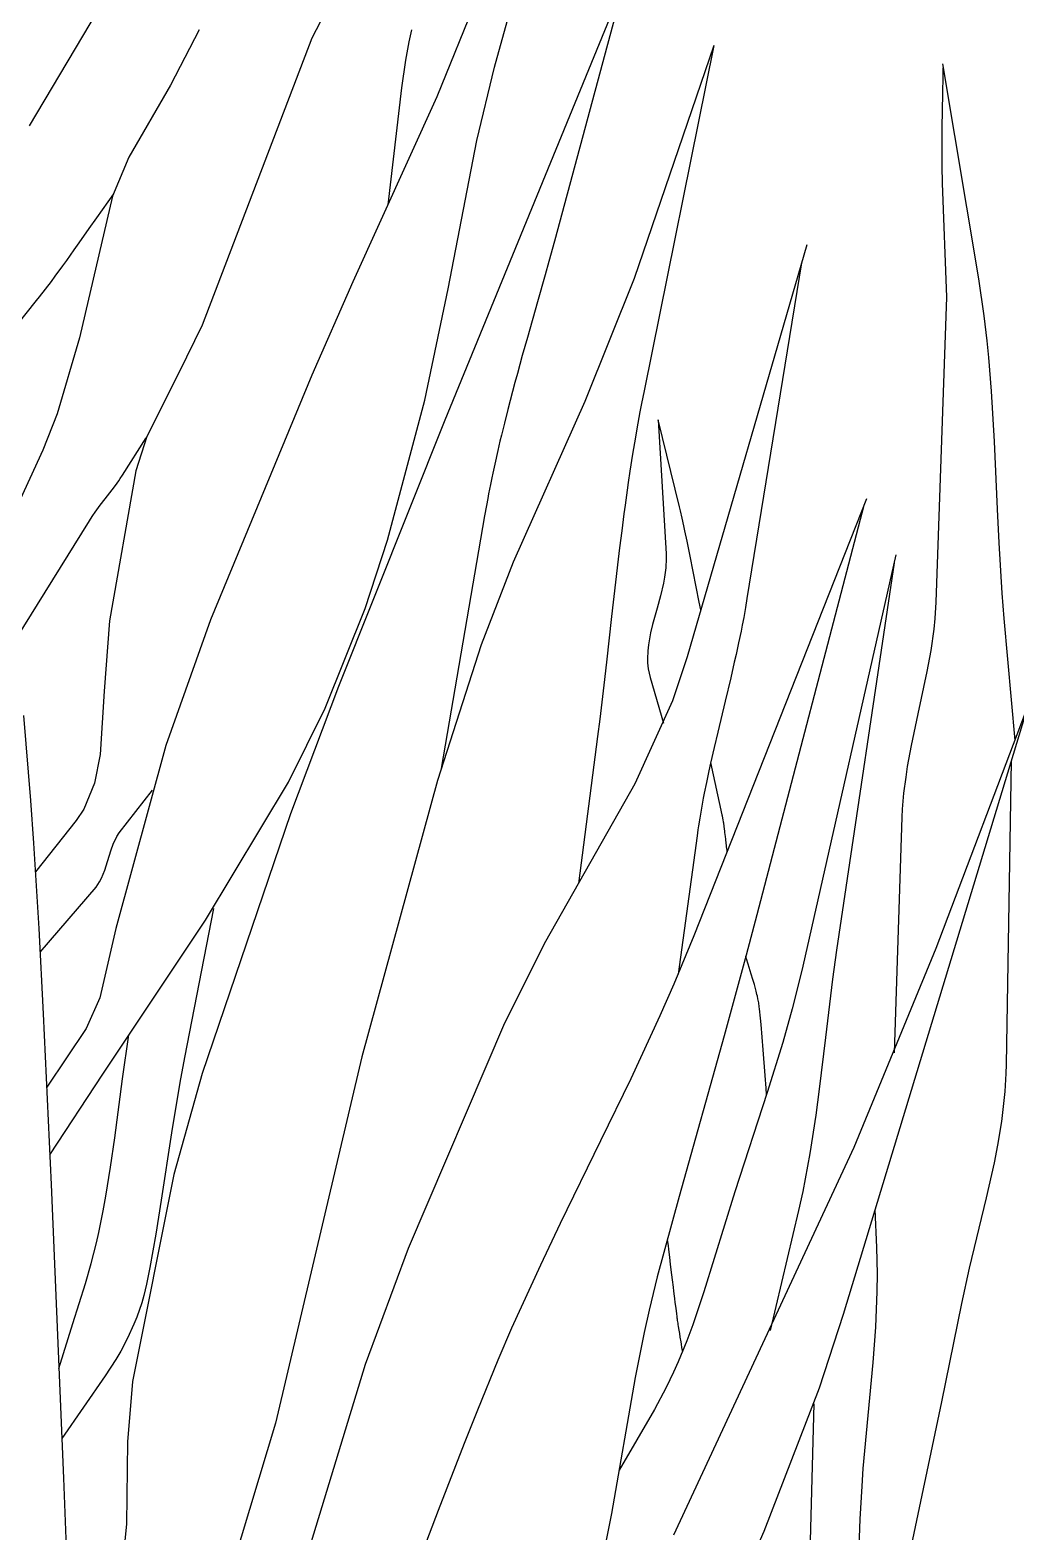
# Model space of a CAD drawing. Header units: millimetres. Extents: x 237 to 339, y 16 to 52.
# Drawn here: x 264.849 to 265.197, y 44.119 to 44.651 of the extents above; entities that cross this region are included whole.
import ezdxf

# ---------------------------------------------------------------- set-up
doc = ezdxf.new("R2010")
doc.units = ezdxf.units.MM
doc.header["$LTSCALE"] = 0.6
doc.header["$MEASUREMENT"] = 0
doc.layers.add('VEGETAÇAO', color=76, linetype='Continuous')

msp = doc.modelspace()

# ---------------------------------------------------------------- linework, layer by layer
at = {"layer": 'VEGETAÇAO', "color": 76, "lineweight": -3}
for p, q in [((265.01301, 44.63792), (265.03534, 44.71895)), ((264.84849, 44.61715), (264.8861, 44.6805)), ((265.01301, 44.6777), (264.99254, 44.62744)), ((265.05884, 44.66768), (264.99538, 44.51298)), ((265.05884, 44.66768), (265.03416, 44.57633)), ((264.95432, 44.6598), (264.94838, 44.64823)), ((264.90843, 44.65118), (264.8983, 44.63154)), ((264.94838, 44.64823), (264.9096, 44.54657)), ((264.98359, 44.6512), (264.9827, 44.6469)), ((264.9827, 44.6469), (264.98151, 44.64041)), ((265.09057, 44.64558), (265.06237, 44.56308)), ((265.09057, 44.64558), (265.06589, 44.5233)), ((264.98151, 44.64041), (264.98011, 44.63055)), ((265.00678, 44.61202), (265.01301, 44.63792)), ((265.17152, 44.63916), (265.18427, 44.56303)), ((265.17174, 44.6347), (265.17176, 44.63773)), ((265.17164, 44.62865), (265.17174, 44.6347)), ((264.8983, 44.63154), (264.8836, 44.60605)), ((264.99254, 44.62744), (264.96284, 44.56192)), ((264.98011, 44.63055), (264.97527, 44.58919)), ((265.17141, 44.61654), (265.17164, 44.62865)), ((265.17136, 44.6125), (265.17141, 44.61654)), ((264.99655, 44.5594), (265.00678, 44.61202)), ((265.17134, 44.61048), (265.17136, 44.6125)), ((264.8836, 44.60605), (264.87787, 44.59225)), ((265.17134, 44.60645), (265.17134, 44.61048)), ((265.17135, 44.60443), (265.17134, 44.60645)), ((265.1714, 44.6014), (265.17135, 44.60443)), ((265.17147, 44.59838), (265.1714, 44.6014)), ((265.17152, 44.59687), (265.17147, 44.59838)), ((265.17302, 44.55655), (265.17152, 44.59687)), ((264.87787, 44.59225), (264.86612, 44.54215)), ((264.87612, 44.59024), (264.87213, 44.58459)), ((264.87814, 44.59305), (264.87612, 44.59024)), ((264.87213, 44.58459), (264.86948, 44.5808)), ((264.86948, 44.5808), (264.86595, 44.57575)), ((264.86595, 44.57575), (264.86418, 44.57323)), ((265.03416, 44.57633), (265.03221, 44.56918)), ((265.12347, 44.57501), (265.08117, 44.42915)), ((264.86151, 44.56947), (264.86016, 44.5676)), ((264.86418, 44.57323), (264.86151, 44.56947)), ((265.03221, 44.56918), (265.03088, 44.56442)), ((265.12161, 44.56861), (265.10232, 44.44978)), ((264.85745, 44.56389), (264.85608, 44.56205)), ((264.86016, 44.5676), (264.85745, 44.56389)), ((265.03088, 44.56442), (265.0282, 44.5549)), ((265.06237, 44.56308), (265.04498, 44.51951)), ((265.18427, 44.56303), (265.18619, 44.54984)), ((264.85401, 44.55931), (264.85191, 44.55661)), ((264.85608, 44.56205), (264.85401, 44.55931)), ((264.96284, 44.56192), (264.94838, 44.52889)), ((264.98833, 44.52005), (264.99655, 44.5594)), ((264.85084, 44.55527), (264.83046, 44.52977)), ((264.85191, 44.55661), (264.85084, 44.55527)), ((265.0282, 44.5549), (265.02461, 44.54221)), ((265.16928, 44.44847), (265.17302, 44.55655)), ((265.18619, 44.54984), (265.18721, 44.541)), ((264.86612, 44.54215), (264.85819, 44.51523)), ((264.9096, 44.54657), (264.90124, 44.52967)), ((265.02461, 44.54221), (265.02283, 44.53586)), ((265.18721, 44.541), (265.18779, 44.53509)), ((265.02283, 44.53586), (265.02108, 44.52949)), ((265.18779, 44.53509), (265.18874, 44.52322)), ((264.90124, 44.52967), (264.88991, 44.50722)), ((264.94838, 44.52889), (264.91255, 44.44229)), ((265.02022, 44.52631), (265.01853, 44.51993)), ((265.02108, 44.52949), (265.02022, 44.52631)), ((265.06589, 44.5233), (265.06501, 44.51884)), ((265.18874, 44.52322), (265.18979, 44.50535)), ((264.85819, 44.51523), (264.85319, 44.50237)), ((264.97516, 44.47043), (264.98833, 44.52005)), ((265.0177, 44.51673), (265.01649, 44.51192)), ((265.01853, 44.51993), (265.0177, 44.51673)), ((265.04498, 44.51951), (265.0196, 44.46271)), ((265.06445, 44.51586), (265.06408, 44.51387)), ((265.06501, 44.51884), (265.06445, 44.51586)), ((264.99538, 44.51298), (264.95778, 44.41869)), ((265.01649, 44.51192), (265.01544, 44.50764)), ((265.06337, 44.50989), (265.06285, 44.5069)), ((265.06408, 44.51387), (265.06337, 44.50989)), ((265.07088, 44.51303), (265.07371, 44.46565)), ((265.07844, 44.48223), (265.07088, 44.51303)), ((264.8814, 44.49353), (264.8897, 44.50668)), ((264.88991, 44.50722), (264.8861, 44.49501)), ((265.01493, 44.5055), (265.01418, 44.50227)), ((265.01544, 44.50764), (265.01493, 44.5055)), ((265.06252, 44.5049), (265.06187, 44.50091)), ((265.06285, 44.5069), (265.06252, 44.5049)), ((265.18979, 44.50535), (265.19088, 44.48146)), ((264.85319, 44.50237), (264.83941, 44.47225)), ((265.01418, 44.50227), (265.01309, 44.49743)), ((265.06187, 44.50091), (265.06093, 44.4949)), ((264.8861, 44.49501), (264.8767, 44.44197)), ((265.01239, 44.49419), (265.01205, 44.49256)), ((265.01309, 44.49743), (265.01239, 44.49419)), ((265.06093, 44.4949), (265.06033, 44.49089)), ((264.87769, 44.48827), (264.87887, 44.48985)), ((264.87887, 44.48985), (264.88002, 44.49146)), ((264.88002, 44.49146), (264.88058, 44.49228)), ((264.88058, 44.49228), (264.8814, 44.49353)), ((265.01155, 44.49013), (265.01091, 44.48687)), ((265.01205, 44.49256), (265.01155, 44.49013)), ((265.06033, 44.49089), (265.05995, 44.48821)), ((264.87348, 44.48282), (264.87528, 44.48516)), ((264.87528, 44.48516), (264.87769, 44.48827)), ((265.01059, 44.48524), (265.01014, 44.48278)), ((265.01091, 44.48687), (265.01059, 44.48524)), ((265.05995, 44.48821), (265.0592, 44.48285)), ((265.14462, 44.48514), (265.08352, 44.33044)), ((264.86965, 44.47733), (264.87005, 44.47796)), ((264.87005, 44.47796), (264.87087, 44.47921)), ((264.87087, 44.47921), (264.87172, 44.48044)), ((264.87172, 44.48044), (264.8723, 44.48124)), ((264.8723, 44.48124), (264.87348, 44.48282)), ((265.00949, 44.47909), (264.99412, 44.38962)), ((265.01014, 44.48278), (265.00949, 44.47909)), ((265.05879, 44.47983), (265.05801, 44.47378)), ((265.0592, 44.48285), (265.05879, 44.47983)), ((265.07876, 44.4809), (265.07844, 44.48223)), ((265.07939, 44.47823), (265.07876, 44.4809)), ((265.07999, 44.47555), (265.07939, 44.47823)), ((265.14366, 44.48269), (265.10584, 44.3378)), ((265.19088, 44.48146), (265.19145, 44.46952)), ((264.84373, 44.43549), (264.86965, 44.47733)), ((265.05801, 44.47378), (265.05725, 44.46773)), ((265.08038, 44.47376), (265.07999, 44.47555)), ((265.08114, 44.47017), (265.08038, 44.47376)), ((264.96727, 44.44623), (264.97516, 44.47043)), ((265.05725, 44.46773), (265.05676, 44.46369)), ((265.08224, 44.46477), (265.08114, 44.47017)), ((265.19145, 44.46952), (265.19254, 44.45165)), ((265.0196, 44.46271), (265.00831, 44.43342)), ((265.05676, 44.46369), (265.0558, 44.4556)), ((265.07376, 44.46401), (265.07362, 44.46072)), ((265.07371, 44.46565), (265.07376, 44.46401)), ((265.08437, 44.45394), (265.08224, 44.46477)), ((265.15503, 44.4653), (265.12205, 44.31963)), ((265.15439, 44.46244), (265.13404, 44.32527)), ((265.07319, 44.45742), (265.07277, 44.45522)), ((265.07362, 44.46072), (265.07319, 44.45742)), ((265.0558, 44.4556), (265.05442, 44.44346)), ((265.07277, 44.45522), (265.07173, 44.45082)), ((265.08545, 44.44854), (265.08437, 44.45394)), ((265.19254, 44.45165), (265.19326, 44.44274)), ((264.95308, 44.41103), (264.96727, 44.44623)), ((265.07053, 44.44643), (265.06893, 44.4406)), ((265.07173, 44.45082), (265.07053, 44.44643)), ((265.08601, 44.44584), (265.08545, 44.44854)), ((265.10179, 44.44663), (265.10142, 44.44454)), ((265.10232, 44.44978), (265.10179, 44.44663)), ((265.16893, 44.44275), (265.16928, 44.44847)), ((264.8767, 44.44197), (264.87485, 44.41699)), ((264.91255, 44.44229), (264.89667, 44.39777)), ((265.05442, 44.44346), (265.05259, 44.42727)), ((265.06893, 44.4406), (265.06824, 44.43771)), ((265.10116, 44.44315), (265.10063, 44.44037)), ((265.10142, 44.44454), (265.10116, 44.44315)), ((265.16855, 44.43896), (265.16893, 44.44275)), ((265.19326, 44.44274), (265.19712, 44.3995)), ((265.06824, 44.43771), (265.06746, 44.4334)), ((265.10022, 44.43828), (265.09936, 44.43413)), ((265.10063, 44.44037), (265.10022, 44.43828)), ((265.1675, 44.43142), (265.16855, 44.43896)), ((265.00831, 44.43342), (264.99284, 44.38541)), ((265.06722, 44.43126), (265.06711, 44.42843)), ((265.06746, 44.4334), (265.06722, 44.43126)), ((265.09846, 44.42999), (265.09784, 44.42724)), ((265.09936, 44.43413), (265.09846, 44.42999)), ((265.16614, 44.42393), (265.1675, 44.43142)), ((265.05259, 44.42727), (265.05166, 44.41918)), ((265.06711, 44.42843), (265.06716, 44.42703)), ((265.06716, 44.42703), (265.06737, 44.42494)), ((265.06737, 44.42494), (265.06804, 44.42183)), ((265.08117, 44.42915), (265.07594, 44.41357)), ((265.09784, 44.42724), (265.09657, 44.42174)), ((265.06804, 44.42183), (265.07277, 44.40568)), ((265.09657, 44.42174), (265.09461, 44.4135)), ((265.16295, 44.40902), (265.16614, 44.42393)), ((264.87485, 44.41699), (264.8735, 44.39463)), ((264.95778, 44.41869), (264.9408, 44.37362)), ((265.05166, 44.41918), (265.0507, 44.4111)), ((264.94009, 44.38483), (264.95308, 44.41103)), ((265.0507, 44.4111), (265.0502, 44.40706)), ((265.07594, 44.41357), (265.06259, 44.38418)), ((265.09461, 44.4135), (265.09198, 44.40253)), ((265.20175, 44.41174), (265.1364, 44.19637)), ((265.16056, 44.39783), (265.16295, 44.40902)), ((265.1693, 44.32602), (265.2022, 44.41294)), ((265.0502, 44.40706), (265.04944, 44.40101)), ((265.04944, 44.40101), (265.04272, 44.34888)), ((265.09198, 44.40253), (265.09069, 44.39704)), ((264.8735, 44.39463), (264.87142, 44.38439)), ((264.89667, 44.39777), (264.87905, 44.33294)), ((265.09069, 44.39704), (265.08944, 44.39153)), ((265.15918, 44.39034), (265.16056, 44.39783)), ((265.08884, 44.38878), (265.08797, 44.38463)), ((265.08944, 44.39153), (265.08884, 44.38878)), ((265.09355, 44.37327), (265.0895, 44.39178)), ((265.1586, 44.38658), (265.15918, 44.39034)), ((265.19585, 44.39231), (265.19401, 44.28486)), ((264.87142, 44.38439), (264.86765, 44.37527)), ((264.91077, 44.33589), (264.94009, 44.38483)), ((264.99284, 44.38541), (264.96601, 44.28756)), ((265.06259, 44.38418), (265.03099, 44.32835)), ((265.08797, 44.38463), (265.08723, 44.38094)), ((265.15788, 44.38092), (265.1586, 44.38658)), ((264.88022, 44.36683), (264.89195, 44.38202)), ((265.08688, 44.37908), (265.08636, 44.3763)), ((265.08723, 44.38094), (265.08688, 44.37908)), ((265.15741, 44.37522), (265.15788, 44.38092)), ((264.86765, 44.37527), (264.86495, 44.37125)), ((264.9408, 44.37362), (264.9096, 44.28167)), ((265.08565, 44.37211), (265.0852, 44.36931)), ((265.08588, 44.37351), (265.08565, 44.37211)), ((265.08636, 44.3763), (265.08588, 44.37351)), ((265.09358, 44.37311), (265.09355, 44.37327)), ((265.09365, 44.3728), (265.09358, 44.37311)), ((265.09371, 44.37248), (265.09365, 44.3728)), ((265.09376, 44.37227), (265.09371, 44.37248)), ((265.09384, 44.37185), (265.09376, 44.37227)), ((265.09389, 44.37154), (265.09384, 44.37185)), ((265.09393, 44.37133), (265.09389, 44.37154)), ((265.15457, 44.28895), (265.15728, 44.37235)), ((265.15728, 44.37235), (265.15741, 44.37522)), ((264.86495, 44.37125), (264.85052, 44.35307)), ((264.87939, 44.36561), (264.88022, 44.36683)), ((265.08499, 44.36791), (265.08469, 44.3658)), ((265.0852, 44.36931), (265.08499, 44.36791)), ((265.094, 44.3709), (265.09393, 44.37133)), ((265.09404, 44.37069), (265.094, 44.3709)), ((265.0941, 44.37027), (265.09404, 44.37069)), ((265.09417, 44.36984), (265.0941, 44.37027)), ((265.09421, 44.36956), (265.09417, 44.36984)), ((265.09429, 44.36899), (265.09421, 44.36956)), ((265.09437, 44.36835), (265.09429, 44.36899)), ((265.09443, 44.36792), (265.09437, 44.36835)), ((265.09446, 44.36764), (265.09443, 44.36792)), ((265.09453, 44.36707), (265.09446, 44.36764)), ((265.09463, 44.36621), (265.09453, 44.36707)), ((265.0947, 44.36564), (265.09463, 44.36621)), ((264.87607, 44.35676), (264.87732, 44.3609)), ((264.87732, 44.3609), (264.87805, 44.36288)), ((264.87805, 44.36288), (264.87939, 44.36561)), ((265.08469, 44.3658), (265.07797, 44.31688)), ((265.09482, 44.36449), (265.0947, 44.36564)), ((265.09496, 44.3632), (265.09482, 44.36449)), ((265.09506, 44.36235), (265.09496, 44.3632)), ((265.09511, 44.36192), (265.09506, 44.36235)), ((265.09519, 44.36128), (265.09511, 44.36192)), ((265.09528, 44.36063), (265.09519, 44.36128)), ((264.87512, 44.35368), (264.87607, 44.35676)), ((265.09532, 44.36031), (265.09528, 44.36063)), ((264.87326, 44.34946), (264.87396, 44.35079)), ((264.87396, 44.35079), (264.87512, 44.35368)), ((264.8522, 44.32459), (264.872, 44.34768)), ((264.872, 44.34768), (264.87326, 44.34946)), ((264.91351, 44.34005), (264.90332, 44.28736)), ((264.87435, 44.28138), (264.91077, 44.33589)), ((265.10584, 44.3378), (265.10206, 44.32351)), ((264.87905, 44.33294), (264.87334, 44.3084)), ((265.08352, 44.33044), (265.07645, 44.31331)), ((265.03099, 44.32835), (265.01654, 44.2995)), ((265.13404, 44.32527), (265.13261, 44.31502)), ((265.14027, 44.25557), (265.1693, 44.32602)), ((265.10206, 44.32351), (265.09427, 44.295)), ((265.10221, 44.32225), (265.10197, 44.32317)), ((265.10273, 44.32042), (265.10221, 44.32225)), ((265.10309, 44.3192), (265.10273, 44.32042)), ((265.10384, 44.31677), (265.10309, 44.3192)), ((265.12205, 44.31963), (265.11988, 44.31056)), ((265.07645, 44.31331), (265.07151, 44.30206)), ((265.10439, 44.31495), (265.10384, 44.31677)), ((265.10493, 44.31312), (265.10439, 44.31495)), ((265.10519, 44.31221), (265.10493, 44.31312)), ((265.13261, 44.31502), (265.13009, 44.29441)), ((264.87334, 44.3084), (264.86847, 44.29758)), ((265.10556, 44.31083), (265.10519, 44.31221)), ((265.10587, 44.30961), (265.10556, 44.31083)), ((265.10601, 44.30899), (265.10587, 44.30961)), ((265.10621, 44.30807), (265.10601, 44.30899)), ((265.10647, 44.30667), (265.10621, 44.30807)), ((265.11988, 44.31056), (265.11831, 44.30455)), ((265.10669, 44.30527), (265.10647, 44.30667)), ((265.10678, 44.30457), (265.10669, 44.30527)), ((265.10713, 44.30125), (265.10678, 44.30457)), ((265.11831, 44.30455), (265.11497, 44.29264)), ((264.86847, 44.29758), (264.85456, 44.2768)), ((265.01654, 44.2995), (264.98248, 44.21968)), ((265.07151, 44.30206), (265.06812, 44.29461)), ((265.10735, 44.29902), (265.10713, 44.30125)), ((265.10774, 44.29454), (265.10735, 44.29902)), ((264.88137, 44.27973), (264.88357, 44.29531)), ((265.06812, 44.29461), (265.0612, 44.27982)), ((265.09427, 44.295), (265.07837, 44.23813)), ((265.1081, 44.29002), (265.10774, 44.29454)), ((265.11497, 44.29264), (265.10952, 44.27494)), ((265.13009, 44.29441), (265.12787, 44.27608)), ((264.90332, 44.28736), (264.90168, 44.27848)), ((264.96601, 44.28756), (264.93545, 44.15791)), ((265.10876, 44.28096), (265.1081, 44.29002)), ((264.85562, 44.25283), (264.87435, 44.28138)), ((264.9096, 44.28167), (264.89955, 44.24593)), ((265.19392, 44.28165), (265.19353, 44.27526)), ((265.19401, 44.28486), (265.19392, 44.28165)), ((264.87859, 44.25892), (264.88137, 44.27973)), ((264.90168, 44.27848), (264.89875, 44.26063)), ((265.0612, 44.27982), (265.05055, 44.25781)), ((265.1091, 44.27643), (265.10876, 44.28096)), ((265.10928, 44.27418), (265.1091, 44.27643)), ((265.12787, 44.27608), (265.12665, 44.26695)), ((265.10952, 44.27494), (265.09807, 44.23975)), ((265.19353, 44.27526), (265.19288, 44.26891)), ((265.12665, 44.26695), (265.12457, 44.25334)), ((265.19288, 44.26891), (265.19233, 44.2647)), ((264.89875, 44.26063), (264.89508, 44.23676)), ((265.19233, 44.2647), (265.19097, 44.25631)), ((264.87709, 44.24854), (264.87859, 44.25892)), ((265.05055, 44.25781), (265.03624, 44.22853)), ((265.07647, 44.11828), (265.14027, 44.25557)), ((265.19097, 44.25631), (265.18976, 44.25005)), ((265.12457, 44.25334), (265.12294, 44.24433)), ((265.18976, 44.25005), (265.187, 44.23759)), ((264.87542, 44.2382), (264.87709, 44.24854)), ((264.89955, 44.24593), (264.88492, 44.17264)), ((265.12294, 44.24433), (265.12204, 44.23985)), ((265.09807, 44.23975), (265.08709, 44.20432)), ((265.12204, 44.23985), (265.12055, 44.23317)), ((264.8745, 44.23305), (264.87542, 44.2382)), ((264.89508, 44.23676), (264.89314, 44.22484)), ((265.07837, 44.23813), (265.07059, 44.20963)), ((265.14829, 44.22011), (265.14768, 44.23355)), ((265.187, 44.23759), (265.181, 44.21274)), ((264.87297, 44.22535), (264.8745, 44.23305)), ((265.03624, 44.22853), (265.02921, 44.21381)), ((265.12055, 44.23317), (265.11055, 44.19068)), ((264.87215, 44.22169), (264.87297, 44.22535)), ((264.89314, 44.22484), (264.891, 44.21295)), ((265.07413, 44.22272), (265.07438, 44.22071)), ((264.87032, 44.21445), (264.87215, 44.22169)), ((264.98248, 44.21968), (264.96718, 44.17869)), ((265.07438, 44.22071), (265.07454, 44.21937)), ((265.07454, 44.21937), (265.07487, 44.21669)), ((265.1485, 44.2107), (265.14829, 44.22011)), ((264.86827, 44.2073), (264.87032, 44.21445)), ((264.891, 44.21295), (264.88983, 44.20703)), ((265.02921, 44.21381), (265.02237, 44.19897)), ((265.07487, 44.21669), (265.07519, 44.21401)), ((265.07519, 44.21401), (265.07562, 44.21044)), ((265.181, 44.21274), (265.17827, 44.20028)), ((264.86382, 44.19317), (264.86827, 44.2073)), ((264.88983, 44.20703), (264.88889, 44.20305)), ((265.07059, 44.20963), (265.06767, 44.19789)), ((265.07562, 44.21044), (265.07584, 44.20865)), ((265.07584, 44.20865), (265.07617, 44.20598)), ((265.14844, 44.20443), (265.1485, 44.2107)), ((264.88889, 44.20305), (264.88814, 44.20045)), ((265.07617, 44.20598), (265.07633, 44.20464)), ((265.07633, 44.20464), (265.07656, 44.20285)), ((265.07656, 44.20285), (265.07667, 44.20196)), ((265.07667, 44.20196), (265.07684, 44.20062)), ((265.08709, 44.20432), (265.08313, 44.1927)), ((265.1479, 44.1919), (265.14844, 44.20443)), ((264.88814, 44.20045), (264.88639, 44.19535)), ((265.02237, 44.19897), (265.01904, 44.19148)), ((265.06767, 44.19789), (265.06593, 44.18999)), ((265.07684, 44.20062), (265.0771, 44.19862)), ((265.0771, 44.19862), (265.07736, 44.19661)), ((265.07736, 44.19661), (265.07749, 44.19561)), ((265.1364, 44.19637), (265.12789, 44.17023)), ((265.17827, 44.20028), (265.17114, 44.16544)), ((264.85884, 44.17725), (264.86382, 44.19317)), ((264.88538, 44.19287), (264.88317, 44.18802)), ((264.88639, 44.19535), (264.88538, 44.19287)), ((265.01904, 44.19148), (265.01419, 44.18016)), ((265.07749, 44.19561), (265.07755, 44.19514)), ((265.07755, 44.19514), (265.0776, 44.19483)), ((265.0776, 44.19483), (265.07768, 44.19421)), ((265.07768, 44.19421), (265.07782, 44.19328)), ((265.07782, 44.19328), (265.07791, 44.19266)), ((265.07791, 44.19266), (265.07797, 44.19225)), ((265.07797, 44.19225), (265.0781, 44.19143)), ((265.0781, 44.19143), (265.0782, 44.19081)), ((265.0782, 44.19081), (265.0784, 44.18958)), ((265.08313, 44.1927), (265.081, 44.18699)), ((265.14696, 44.17937), (265.1479, 44.1919)), ((264.88317, 44.18802), (264.88071, 44.18336)), ((265.06593, 44.18999), (265.0628, 44.17408)), ((265.081, 44.18699), (265.07796, 44.17953)), ((265.0784, 44.18958), (265.0786, 44.18834)), ((265.0786, 44.18834), (265.07887, 44.1867)), ((265.07887, 44.1867), (265.07901, 44.18588)), ((265.07901, 44.18588), (265.07921, 44.18464)), ((264.87895, 44.18036), (264.87522, 44.17462)), ((264.88071, 44.18336), (264.87895, 44.18036)), ((265.01419, 44.18016), (265.00695, 44.16252)), ((265.07921, 44.18464), (265.07931, 44.18402)), ((265.07931, 44.18402), (265.07946, 44.1831)), ((264.96718, 44.17869), (264.92605, 44.04314)), ((265.07635, 44.17588), (265.07378, 44.17049)), ((265.07796, 44.17953), (265.07635, 44.17588)), ((265.14459, 44.15432), (265.14696, 44.17937)), ((264.87522, 44.17462), (264.85987, 44.15246)), ((264.88492, 44.17264), (264.88307, 44.15121)), ((265.0628, 44.17408), (265.05439, 44.12594)), ((265.07378, 44.17049), (265.06958, 44.16269)), ((265.12789, 44.17023), (265.10834, 44.11951)), ((265.12594, 44.16466), (265.12473, 44.11625)), ((265.17114, 44.16544), (265.15653, 44.09596)), ((265.00695, 44.16252), (265.00224, 44.15069)), ((265.06958, 44.16269), (265.0571, 44.1412)), ((264.93545, 44.15791), (264.90372, 44.05183)), ((265.14349, 44.14179), (265.14459, 44.15432)), ((264.88307, 44.15121), (264.88272, 44.1222)), ((265.00224, 44.15069), (264.99302, 44.1269)), ((265.14304, 44.13553), (265.14349, 44.14179)), ((265.14242, 44.12394), (265.14304, 44.13553)), ((264.99302, 44.1269), (264.96589, 44.05518)), ((264.88272, 44.1222), (264.8814, 44.10782)), ((265.05439, 44.12594), (265.05121, 44.10999)), ((265.14153, 44.10071), (265.14242, 44.12394)), ((265.10834, 44.11951), (265.08616, 44.07031))]:
    msp.add_line(p, q, dxfattribs=at)
at = {"layer": 'VEGETAÇAO', "lineweight": -3}
for p, q in [((264.84635, 44.40839), (264.84879, 44.37827)), ((264.84879, 44.37827), (264.84986, 44.36318)), ((264.84986, 44.36318), (264.85173, 44.33297)), ((264.85173, 44.33297), (264.85334, 44.30273)), ((264.85334, 44.30273), (264.85608, 44.24231)), ((264.85608, 44.24231), (264.86045, 44.13838)), ((264.86045, 44.13838), (264.86252, 44.08641))]:
    msp.add_line(p, q, dxfattribs=at)

doc.saveas('drawing.dxf')
